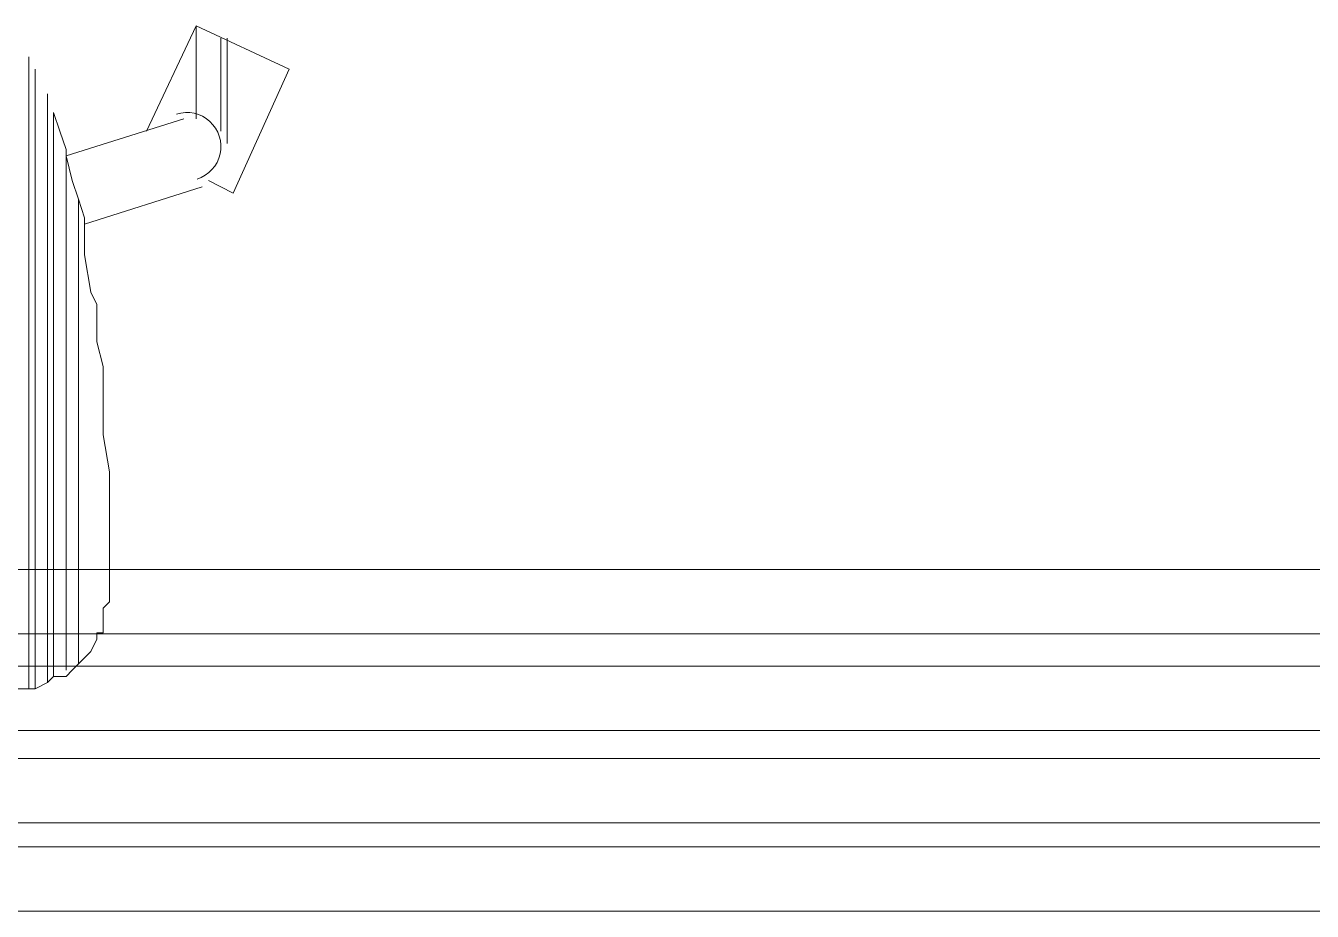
# Model space of a CAD drawing. Header units: metres. Extents: x 29 to 86.9, y -23.2 to 39.7.
# Drawn here: x 76.231 to 76.739, y -14.673 to -14.323 of the extents above; entities that cross this region are included whole.
import ezdxf

# ---------------------------------------------------------------- set-up
doc = ezdxf.new("R2010")
doc.units = ezdxf.units.M
doc.header["$LTSCALE"] = 100
doc.layers.get('0').update_dxf_attribs({"color": 254})
doc.layers.add('Arqui', color=8, linetype='Continuous', lineweight=0)
doc.layers.add('P-PIPE', color=7, linetype='Continuous', lineweight=18)

# ---------------------------------------------------------------- blocks, each defined once
blk = doc.blocks.new('A$C9582355f')
at = {"layer": 'Arqui'}
for points in [[(47.32019, 8.77937), (47.32997, 8.77448), (47.35198, 8.82339), (47.31529, 8.84051), (47.29573, 8.79894)], [(47.31529, 8.84051), (47.31529, 8.80383), (47.31529, 8.84051)], [(47.35198, 8.82339), (47.31529, 8.84051)], [(47.31529, 8.84051), (47.31529, 8.80383), (47.31529, 8.84051)], [(47.32508, 8.83562), (47.32508, 8.79894), (47.32508, 8.83562)], [(47.32508, 8.83562), (47.32508, 8.79894), (47.32508, 8.83562)], [(47.32752, 8.83562), (47.32752, 8.79405), (47.32752, 8.83562)], [(47.32752, 8.83562), (47.32752, 8.79405), (47.32752, 8.83562)], [(47.24926, 8.82828), (47.24926, 8.57883), (47.24926, 8.82828)], [(47.25171, 8.82339), (47.25171, 8.57883), (47.25171, 8.82339)], [(47.2566, 8.81361), (47.2566, 8.58128), (47.2566, 8.81361)], [(47.3104, 8.80383), (47.26394, 8.78916), (47.26394, 8.7916), (47.26149, 8.79894), (47.25905, 8.80627)], [(47.25905, 8.80627), (47.25905, 8.58372), (47.25905, 8.80627)], [(47.24437, 8.57883), (47.24926, 8.57883), (47.25171, 8.57883), (47.2566, 8.58128), (47.25905, 8.58372), (47.26394, 8.58372), (47.26638, 8.58617), (47.26883, 8.58862), (47.27127, 8.59106), (47.27372, 8.59351), (47.27617, 8.5984), (47.27617, 8.60084), (47.27861, 8.60084), (47.27861, 8.60818), (47.27861, 8.61063), (47.28106, 8.61307), (47.28106, 8.61796), (47.28106, 8.62041), (47.28106, 8.62285), (47.28106, 8.62775), (47.28106, 8.63997), (47.28106, 8.64731), (47.28106, 8.65954), (47.28106, 8.66443), (47.27861, 8.6791), (47.27861, 8.69622), (47.27861, 8.706), (47.27617, 8.71579), (47.27617, 8.73046), (47.27372, 8.73535), (47.27127, 8.75003), (47.27127, 8.75981), (47.27127, 8.7647), (47.26883, 8.77204), (47.26638, 8.77937), (47.26394, 8.78916)], [(47.26394, 8.78916), (47.26394, 8.58617), (47.26394, 8.78916)], [(47.31774, 8.77693), (47.27127, 8.76225)], [(47.26883, 8.77204), (47.26883, 8.58862), (47.26883, 8.77204)], [(47.28106, 8.65954), (47.28106, 8.61307), (47.28106, 8.65954)]]:
    blk.add_lwpolyline(points, dxfattribs=at)
blk.add_arc((47.31163, 8.79282), 0.01345, 287.5603, 107.5609, dxfattribs=at)

msp = doc.modelspace()

# ---------------------------------------------------------------- linework, layer by layer
at = {"layer": 'P-PIPE', "color": 1, "true_color": 0xff0000}
for p, q in [((80.65785, -14.53811), (72.51886, -14.53811)), ((80.65785, -14.56351), (72.50026, -14.56351)), ((72.50026, -14.57621), (80.65785, -14.57621)), ((72.50026, -14.60161), (80.63925, -14.60161))]:
    msp.add_line(p, q, dxfattribs=at)
at = {"layer": 'P-PIPE', "color": 11, "true_color": 0xff8080}
for p, q in [((80.58698, -14.61265), (72.43676, -14.61265)), ((80.58698, -14.63805), (72.41815, -14.63805)), ((72.41815, -14.64758), (80.58698, -14.64758)), ((72.41815, -14.67298), (80.56838, -14.67298))]:
    msp.add_line(p, q, dxfattribs=at)

# ---------------------------------------------------------------- block references
msp.add_blockref('A$C9582355f', (28.98266, -23.16397))

doc.saveas('drawing.dxf')
